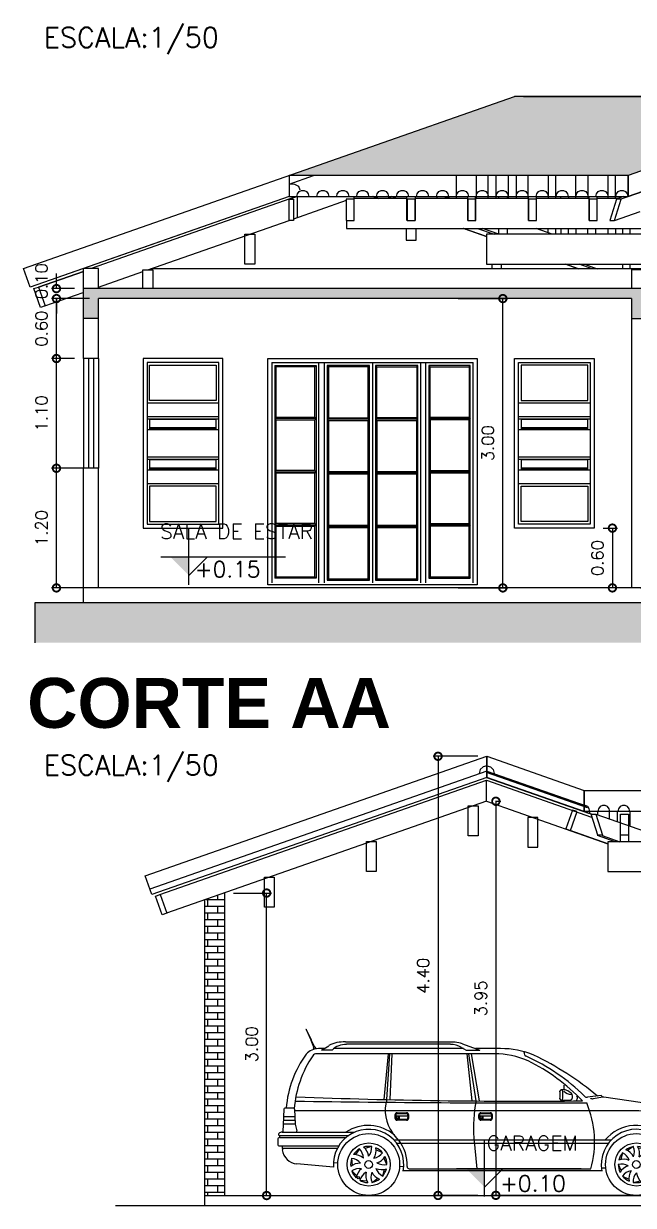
# Model space of a CAD drawing. Extents: x 500 to 638, y 181 to 267.
# Drawn here: x 598.35 to 604.46, y 215.87 to 227.71 of the extents above; entities that cross this region are included whole.
import ezdxf
from ezdxf.enums import TextEntityAlignment as Align

# ---------------------------------------------------------------- set-up
doc = ezdxf.new("R2010")
doc.units = 0
doc.header["$LTSCALE"] = 7
doc.layers.get('0').update_dxf_attribs({"linetype": 'CONTINUOUS'})
doc.layers.get('DEFPOINTS').update_dxf_attribs({"linetype": 'CONTINUOUS'})
for name, color, linetype in [('ACESSÓRIO', 2, 'CONTINUOUS'), ('ALVENARIA', 7, 'CONTINUOUS'), ('ALVENARIA1', 44, 'CONTINUOUS'), ('COTA', 1, 'CONTINUOUS'), ('HATCH', 30, 'CONTINUOUS'), ('JAPOR', 142, 'CONTINUOUS'), ('TEXTO2', 40, 'CONTINUOUS'), ('TEXTO3', 3, 'CONTINUOUS'), ('TEXTO5', 5, 'CONTINUOUS')]:
    doc.layers.add(name, color=color, linetype=linetype)
doc.styles.add('REGUA60', font='cityb___.ttf', dxfattribs={"width": 1.4})
doc.styles.add('SANSSERIFBOLD', font='sasb____.pfb')
doc.styles.add('SIMPLEX', font='SIMPLEX.SHX')
doc.dimstyles.new('DIM50', dxfattribs={"dimtxt": 0.12, "dimasz": 0.15, "dimexe": 0.05, "dimexo": 0.09, "dimgap": 0.09, "dimtad": 1, "dimzin": 0, "dimdsep": 46, "dimtxsty": 'SIMPLEX', "dimblk1": 'DOTSMALL', "dimblk2": 'DOTSMALL', "dimsah": 1, "dimcen": 0.09, "dimadec": 0, "dimazin": 0, "dimtfac": 1, "dimtix": 1, "dimtofl": 0, "dimtmove": 2, "dimatfit": 3, "dimldrblk": 'DOTSMALL', "dimfxl": 1, "dimtolj": 1, "dimtzin": 0, "dimarcsym": 0})

# ---------------------------------------------------------------- blocks, each defined once
blk = doc.blocks.new('A$C7D4A07EA')
at = {"layer": 'ACESSÓRIO'}
for p, q in [((0.285, 1.663), (0.332, 1.559)), ((0.287, 1.664), (0.334, 1.56)), ((0.331, 1.556), (0.36, 1.488)), ((0.332, 1.559), (0.334, 1.56)), ((0.369, 1.489), (0.336, 1.559)), ((0.357, 1.483), (0.362, 1.465)), ((0.369, 1.489), (0.36, 1.488)), ((0.388, 1.471), (0.373, 1.488)), ((0.465, 1.472), (0.408, 1.472)), ((0.438, 1.456), (0.514, 1.501)), ((0.543, 1.456), (0.438, 1.456)), ((0.545, 1.458), (0.543, 1.456)), ((1.863, 1.472), (0.56, 1.472)), ((1.704, 1.538), (0.679, 1.538)), ((1.732, 1.515), (0.69, 1.515)), ((1.844, 1.483), (1.889, 1.456)), ((1.852, 1.521), (2.028, 1.456)), ((1.889, 1.456), (2.028, 1.456)), ((2.235, 1.472), (1.985, 1.472)), ((2.472, 1.434), (2.473, 1.439)), ((2.173, 1.42), (0.392, 1.42)), ((1.108, 1.42), (1.065, 0.962)), ((1.094, 0.961), (1.126, 1.42)), ((1.143, 1.42), (1.124, 0.961)), ((1.897, 1.42), (1.948, 0.947)), ((1.989, 0.947), (1.918, 1.42)), ((1.939, 1.42), (2.019, 0.947)), ((2.87, 1.107), (2.87, 1.059)), ((2.843, 0.956), (2.931, 0.956)), ((2.872, 1.059), (2.844, 1.059)), ((2.87, 0.956), (2.87, 0.948)), ((2.946, 1.021), (2.909, 1.047)), ((2.956, 0.982), (2.957, 1)), ((3.243, 1.001), (3.107, 0.984)), ((3.26, 0.986), (3.164, 0.969)), ((3.243, 1.001), (3.255, 0.993)), ((3.272, 0.987), (3.772, 0.916)), ((0.06, 0.865), (0.056, 0.709)), ((0.157, 0.875), (0.071, 0.875)), ((3.582, 0.849), (0.166, 0.849)), ((0.167, 0.865), (0.175, 0.713)), ((0.175, 0.714), (0.056, 0.714)), ((0.172, 0.751), (0.058, 0.751)), ((0.169, 0.789), (0.059, 0.789)), ((0.175, 0.713), (0.193, 0.647)), ((1.307, 0.793), (1.183, 0.793)), ((1.197, 0.828), (1.293, 0.828)), ((1.197, 0.821), (1.293, 0.821)), ((1.293, 0.762), (1.197, 0.762)), ((1.293, 0.755), (1.197, 0.755)), ((1.218, 0.793), (1.218, 0.762)), ((2.147, 0.793), (2.022, 0.793)), ((2.037, 0.828), (2.132, 0.828)), ((2.037, 0.821), (2.132, 0.821)), ((2.132, 0.762), (2.037, 0.762)), ((2.132, 0.755), (2.037, 0.755)), ((2.057, 0.793), (2.057, 0.762)), ((4.32, 0.731), (4.254, 0.731)), ((0.017, 0.601), (0.712, 0.601)), ((0.021, 0.58), (0.021, 0.601)), ((0.046, 0.634), (0.769, 0.634)), ((0.056, 0.709), (0.053, 0.645)), ((1.213, 0.553), (1.152, 0.628)), ((4.136, 0.681), (4.157, 0.699)), ((4.147, 0.672), (4.169, 0.69)), ((4.367, 0.624), (4.156, 0.624)), ((0, 0.559), (0, 0.517)), ((0.021, 0.58), (0.684, 0.58)), ((0.021, 0.496), (0.041, 0.496)), ((0.041, 0.501), (0.047, 0.457)), ((0.041, 0.496), (0.611, 0.496)), ((0.044, 0.474), (0.599, 0.474)), ((0.944, 0.49), (0.875, 0.472)), ((3.341, 0.553), (1.169, 0.553)), ((3.314, 0.521), (1.196, 0.521)), ((1.967, 0.578), (1.998, 0.266)), ((3.567, 0.49), (3.509, 0.45)), ((3.69, 0.468), (3.619, 0.475)), ((4.369, 0.589), (3.815, 0.589)), ((4.397, 0.557), (3.851, 0.557)), ((4.393, 0.536), (3.87, 0.536)), ((4.393, 0.536), (4.393, 0.557)), ((4.414, 0.514), (4.414, 0.473)), ((0.741, 0.372), (0.747, 0.301)), ((0.821, 0.468), (0.78, 0.41)), ((1.052, 0.428), (0.988, 0.458)), ((1.095, 0.311), (1.065, 0.376)), ((3.459, 0.429), (3.44, 0.36)), ((3.77, 0.372), (3.72, 0.422)), ((4.373, 0.452), (3.922, 0.452)), ((4.37, 0.43), (3.93, 0.43)), ((4.373, 0.452), (4.367, 0.408)), ((4.393, 0.452), (4.373, 0.452)), ((0.559, 0.285), (0.192, 0.317)), ((0.559, 0.33), (0.603, 0.328)), ((0.742, 0.247), (0.792, 0.197)), ((1.053, 0.194), (1.072, 0.263)), ((1.223, 0.292), (1.265, 0.29)), ((3.251, 0.245), (1.259, 0.245)), ((1.32, 0.266), (3.141, 0.266)), ((3.289, 0.275), (3.246, 0.275)), ((3.415, 0.312), (3.445, 0.247)), ((3.769, 0.247), (3.763, 0.318)), ((3.949, 0.275), (3.906, 0.275)), ((3.945, 0.244), (4.222, 0.268)), ((0.823, 0.152), (0.893, 0.146)), ((0.946, 0.131), (1.004, 0.172)), ((3.457, 0.194), (3.521, 0.163)), ((3.565, 0.131), (3.634, 0.148)), ((3.688, 0.152), (3.729, 0.209))]:
    blk.add_line(p, q, dxfattribs=at)
for centre, radius in [((0.285, 1.664), 0.00151), ((1.201, 0.778), 0.00993), ((2.041, 0.778), 0.00993), ((0.913, 0.31), 0.31), ((3.598, 0.31), 0.31), ((0.913, 0.31), 0.216), ((3.598, 0.31), 0.216), ((0.913, 0.31), 0.0386), ((3.598, 0.31), 0.0386), ((3.746, 0.228), 0.0105), ((0.808, 0.178), 0.0105)]:
    blk.add_circle(centre, radius, dxfattribs=at)
for centre, radius, start, end in [((0.333, 1.557), 0.00214, 115.2727, 203.396), ((0.334, 1.558), 0.00214, 25.2727, 115.2727), ((0.408, 1.311), 0.161, 90, 138.8157), ((0.361, 1.484), 0.00355, 99.5865, 193.6214), ((0.37, 1.486), 0.00355, 41.5558, 99.5865), ((0.662, 1.225), 0.314, 86.8746, 118.1361), ((0.69, 1.3), 0.214, 90, 132.5845), ((1.73, 1.117), 0.421, 73.1023, 93.4814), ((1.732, 1.3), 0.214, 58.5044, 90), ((2.238, 0.615), 0.857, 67.3326, 90.2098), ((2.503, 1.425), 0.0322, 164.0719, 249.0998), ((1.154, 0.786), 1.073, 143.9668, 175.23), ((1.267, 0.784), 1.104, 146.0603, 175.5658), ((0.392, 1.366), 0.0536, 90, 140.1078), ((2.173, 0.563), 0.857, 66.8094, 89.9932), ((1.672, -0.431), 2.002, 45.334, 65.8317), ((1.636, -0.405), 1.961, 43.625, 63.5197), ((1.221, -1.406), 3.118, 50.4048, 64.3876), ((2.465, 60.349), 59.404, 267.80269, 270.57021), ((1.454, 0.852), 0.376, 163.1081, 216.6879), ((2.844, 1.046), 0.0129, 90, 180), ((2.45, 1.008), 0.383, 354.2124, 5.7876), ((2.844, 0.969), 0.0129, 180, 270), ((2.45, 1.008), 0.409, 352.7566, 7.2434), ((2.959, 1.143), 0.133, 228.0702, 263.6639), ((2.872, 0.995), 0.0647, 54.2622, 90), ((2.931, 0.982), 0.0259, 270, 0), ((2.931, 1), 0.0259, 0, 54.2622), ((2.98, 0.975), 0.0268, 270.0429, 48.1624), ((3.101, 1.016), 0.0322, 227.1205, 279.8684), ((3.158, 1.001), 0.0322, 227.1205, 279.8684), ((3.273, 1.019), 0.0322, 235.8068, 268.1225), ((0.071, 0.864), 0.0107, 90, 177.2546), ((0.157, 0.864), 0.0107, 4.7587, 90), ((2.749, 186.361), 185.434, 269.20535, 270.10826), ((3.304, 0.683), 1.341, 168.6234, 184.4798), ((2.182, 0.538), 0.996, 344.1956, 23.0002), ((3.443, -3.417), 4.268, 79.9163, 88.1225), ((3.441, -1.406), 2.345, 70.2266, 81.883), ((1.439, 0.792), 0.264, 176.3551, 183.6449), ((1.197, 0.807), 0.0214, 90, 176.3551), ((1.197, 0.776), 0.0214, 183.6449, 270), ((1.197, 0.807), 0.0139, 90, 176.3551), ((1.439, 0.792), 0.256, 176.3551, 183.6449), ((1.197, 0.776), 0.0139, 183.6449, 270), ((1.293, 0.807), 0.0214, 3.6449, 90), ((1.293, 0.807), 0.0139, 3.6449, 90), ((1.293, 0.776), 0.0214, 270, 356.3551), ((1.293, 0.776), 0.0139, 270, 356.3551), ((1.051, 0.792), 0.256, 356.3551, 3.6449), ((1.051, 0.792), 0.264, 356.3551, 3.6449), ((2.037, 0.807), 0.0214, 90, 176.3551), ((2.278, 0.792), 0.264, 176.3551, 183.6449), ((2.037, 0.776), 0.0214, 183.6449, 270), ((2.278, 0.792), 0.256, 176.3551, 183.6449), ((2.037, 0.807), 0.0139, 90, 176.3551), ((2.037, 0.776), 0.0139, 183.6449, 270), ((2.132, 0.807), 0.0214, 3.6449, 90), ((2.132, 0.807), 0.0139, 3.6449, 90), ((2.132, 0.776), 0.0214, 270, 356.3551), ((2.132, 0.776), 0.0139, 270, 356.3551), ((1.891, 0.792), 0.256, 356.3551, 3.6449), ((1.891, 0.792), 0.264, 356.3551, 3.6449), ((4.254, 0.57), 0.161, 90, 126.9388), ((4.131, 0.587), 0.238, 0.4847, 64.1502), ((0.017, 0.612), 0.0107, 131.4096, 270), ((0.046, 0.58), 0.0536, 90, 131.4096), ((0.063, 0.644), 0.0107, 177.2543, 270), ((0.182, 0.644), 0.0107, 270, 14.5836), ((0.912, 0.31), 0.353, 349.2796, 184.0894), ((0.908, 0.299), 0.403, 48.9673, 123.8349), ((3.598, 0.31), 0.353, 349.1704, 190.7204), ((3.594, 0.299), 0.403, 46.0933, 140.9081), ((4.156, 0.656), 0.0322, 129.2966, 270), ((4.161, 0.656), 0.0214, 129.2966, 270), ((0.021, 0.559), 0.0214, 90, 180), ((0.021, 0.517), 0.0214, 180, 270), ((0.913, 0.31), 0.182, 80.325, 106.6387), ((0.771, 0.375), 0.142, 7.4127, 50.7955), ((0.801, 0.483), 0.142, 320.9178, 2.9151), ((0.845, 0.451), 0.142, 327.4127, 10.7955), ((0.913, 0.31), 0.182, 40.325, 66.6387), ((0.912, 0.31), 0.387, 356.8354, 38.8388), ((3.598, 0.31), 0.182, 99.6151, 125.9288), ((3.435, 0.436), 0.142, 340.208, 22.2053), ((3.487, 0.421), 0.142, 346.7029, 30.0857), ((3.598, 0.31), 0.182, 59.6151, 85.9288), ((4.369, 0.536), 0.0536, 48.5904, 90), ((4.393, 0.514), 0.0214, 360, 90), ((4.397, 0.568), 0.0107, 270, 48.5904), ((0.206, 0.477), 0.161, 187.3435, 264.9962), ((0.913, 0.31), 0.182, 160.325, 186.6387), ((0.724, 0.23), 0.142, 40.9178, 82.9151), ((0.913, 0.31), 0.182, 120.325, 146.6387), ((0.763, 0.268), 0.142, 47.4127, 90.7955), ((0.717, 0.371), 0.142, 0.9178, 42.9151), ((0.938, 0.514), 0.142, 280.9178, 322.9151), ((0.952, 0.462), 0.142, 287.4127, 330.7955), ((0.913, 0.31), 0.182, 0.325, 26.6387), ((3.598, 0.31), 0.182, 139.6151, 165.9288), ((3.47, 0.221), 0.142, 66.7029, 110.0857), ((3.392, 0.303), 0.142, 20.208, 62.2053), ((3.442, 0.324), 0.142, 26.7029, 70.0857), ((3.554, 0.511), 0.142, 300.208, 342.2053), ((3.584, 0.466), 0.142, 306.7029, 350.0857), ((3.694, 0.492), 0.142, 260.208, 302.2053), ((3.598, 0.31), 0.182, 19.6151, 45.9288), ((4.208, 0.428), 0.161, 275.0038, 352.6565), ((4.393, 0.473), 0.0214, 270, 0), ((0.825, 0.181), 0.142, 87.4127, 130.7955), ((0.819, 0.127), 0.142, 80.9178, 122.9151), ((0.913, 0.31), 0.182, 200.325, 226.6387), ((0.928, 0.155), 0.142, 127.4127, 170.7955), ((1.118, 0.321), 0.142, 200.9178, 242.9151), ((1.04, 0.401), 0.142, 247.4127, 290.7955), ((1.064, 0.45), 0.142, 240.9178, 282.9151), ((0.913, 0.31), 0.182, 320.325, 346.6387), ((1.32, 0.288), 0.0214, 176.8354, 270), ((3.445, 0.172), 0.142, 60.208, 102.2053), ((3.598, 0.31), 0.182, 179.6151, 205.9288), ((3.557, 0.16), 0.142, 106.7029, 150.0857), ((3.57, 0.107), 0.142, 100.208, 142.2053), ((3.664, 0.169), 0.142, 146.7029, 190.0857), ((3.749, 0.351), 0.142, 226.7029, 270.0857), ((3.793, 0.247), 0.142, 180.208, 222.2053), ((3.687, 0.438), 0.142, 266.7029, 310.0857), ((3.788, 0.388), 0.142, 220.208, 262.2053), ((3.598, 0.31), 0.182, 339.6151, 5.9288), ((0.959, 0.11), 0.142, 120.9178, 162.9151), ((0.913, 0.31), 0.182, 240.325, 266.6387), ((1.025, 0.201), 0.142, 167.4127, 210.7955), ((1.077, 0.186), 0.142, 160.9178, 202.9151), ((1.069, 0.298), 0.142, 207.4127, 250.7955), ((0.913, 0.31), 0.182, 280.325, 306.6387), ((3.598, 0.31), 0.182, 219.6151, 245.9288), ((3.707, 0.136), 0.142, 140.208, 182.2053), ((3.598, 0.31), 0.182, 259.6151, 285.9288), ((3.739, 0.244), 0.142, 186.7029, 230.0857), ((3.598, 0.31), 0.182, 299.6151, 325.9288)]:
    blk.add_arc(centre, radius, start, end, dxfattribs=at)
blk = doc.blocks.new('NIVELCR')
at = {"linetype": 'ByBlock'}
for p, q in [((0, -1.25), (0, 6.25)), ((-3.75, 2.5), (12.92, 2.5)), ((0, 0), (2.5, 2.5))]:
    blk.add_line(p, q, dxfattribs=at)
blk.add_solid([(-2.5, 2.5), (0, 0), (0, 2.5)], dxfattribs=at)
at = {"color": 0, "linetype": 'ByBlock', "style": 'REGUA60', "width": 1.4}
blk.add_attdef('COTANIVEL', (1.66, 3.51), '', height=1.5, dxfattribs=at)
blk = doc.blocks.new('_DOTSMALL')
at = {"color": 0, "linetype": 'ByBlock', "const_width": 0.5}
blk.add_lwpolyline([(-0.0625, 0, 1), (0.0625, 0, 1)], format="xyb", close=True, dxfattribs=at)
blk = doc.blocks.new('*D197')
at = {"layer": 'COTA', "color": 0, "lineweight": -2}
for p, q in [((602.707, 224.958), (603.205, 224.958)), ((603.155, 222.058), (603.155, 224.958)), ((602.707, 222.058), (603.205, 222.058))]:
    blk.add_line(p, q, dxfattribs=at)
at = {"layer": 'DEFPOINTS', "color": 0}
for p in [(602.617, 224.958), (603.155, 224.958), (602.617, 222.058)]:
    blk.add_point(p, dxfattribs=at)
at = {"layer": 'COTA', "color": 0, "lineweight": -2, "xscale": 0.15, "yscale": 0.15, "zscale": 0.15}
for p, rotation in [((603.155, 224.958), 90), ((603.155, 222.058), 270)]:
    blk.add_blockref('_DOTSMALL', p, dxfattribs=dict(at, rotation=rotation))
at = {"layer": 'COTA', "color": 0, "insert": (603.005, 223.508), "char_height": 0.12, "attachment_point": 5, "rotation": 90, "style": 'SIMPLEX'}
blk.add_mtext('\\A1;3.00', dxfattribs=at)
blk = doc.blocks.new('*D200')
at = {"layer": 'COTA', "color": 0, "lineweight": -2}
for p, q in [((599.009, 223.257), (598.628, 223.257)), ((598.678, 222.058), (598.678, 223.257)), ((599.009, 222.058), (598.628, 222.058))]:
    blk.add_line(p, q, dxfattribs=at)
at = {"layer": 'DEFPOINTS', "color": 0}
for p in [(598.678, 223.257), (599.099, 223.257), (599.099, 222.058)]:
    blk.add_point(p, dxfattribs=at)
at = {"layer": 'COTA', "color": 0, "lineweight": -2, "xscale": 0.15, "yscale": 0.15, "zscale": 0.15}
for p, rotation in [((598.678, 223.257), 90), ((598.678, 222.058), 270)]:
    blk.add_blockref('_DOTSMALL', p, dxfattribs=dict(at, rotation=rotation))
at = {"layer": 'COTA', "color": 0, "insert": (598.528, 222.658), "char_height": 0.12, "attachment_point": 5, "rotation": 90, "style": 'SIMPLEX'}
blk.add_mtext('\\A1;1.20', dxfattribs=at)
blk = doc.blocks.new('*D201')
at = {"layer": 'COTA', "color": 0, "lineweight": -2}
for p, q in [((598.859, 224.357), (598.628, 224.357)), ((598.678, 223.257), (598.678, 224.357)), ((599.009, 223.257), (598.628, 223.257))]:
    blk.add_line(p, q, dxfattribs=at)
at = {"layer": 'DEFPOINTS', "color": 0}
for p in [(598.678, 224.357), (598.949, 224.357), (599.099, 223.257)]:
    blk.add_point(p, dxfattribs=at)
at = {"layer": 'COTA', "color": 0, "lineweight": -2, "xscale": 0.15, "yscale": 0.15, "zscale": 0.15}
for p, rotation in [((598.678, 224.357), 90), ((598.678, 223.257), 270)]:
    blk.add_blockref('_DOTSMALL', p, dxfattribs=dict(at, rotation=rotation))
at = {"layer": 'COTA', "color": 0, "insert": (598.528, 223.807), "char_height": 0.12, "attachment_point": 5, "rotation": 90, "style": 'SIMPLEX'}
blk.add_mtext('\\A1;1.10', dxfattribs=at)
blk = doc.blocks.new('*D202')
at = {"layer": 'COTA', "color": 0, "lineweight": -2}
for p, q in [((599.009, 224.958), (598.628, 224.958)), ((598.678, 224.357), (598.678, 224.958)), ((598.859, 224.357), (598.628, 224.357))]:
    blk.add_line(p, q, dxfattribs=at)
at = {"layer": 'DEFPOINTS', "color": 0}
for p in [(598.678, 224.958), (599.099, 224.958), (598.949, 224.357)]:
    blk.add_point(p, dxfattribs=at)
at = {"layer": 'COTA', "color": 0, "lineweight": -2, "xscale": 0.15, "yscale": 0.15, "zscale": 0.15}
for p, rotation in [((598.678, 224.958), 90), ((598.678, 224.357), 270)]:
    blk.add_blockref('_DOTSMALL', p, dxfattribs=dict(at, rotation=rotation))
at = {"layer": 'COTA', "color": 0, "insert": (598.528, 224.657), "char_height": 0.12, "attachment_point": 5, "rotation": 90, "style": 'SIMPLEX'}
blk.add_mtext('\\A1;0.60', dxfattribs=at)
blk = doc.blocks.new('*D203')
at = {"layer": 'COTA', "color": 0, "lineweight": -2}
for p, q in [((598.678, 225.058), (598.678, 225.208)), ((598.859, 225.058), (598.628, 225.058)), ((599.009, 224.958), (598.628, 224.958)), ((598.678, 224.958), (598.678, 224.808))]:
    blk.add_line(p, q, dxfattribs=at)
at = {"layer": 'DEFPOINTS', "color": 0}
for p in [(598.678, 225.058), (598.949, 225.058), (599.099, 224.958)]:
    blk.add_point(p, dxfattribs=at)
at = {"layer": 'COTA', "color": 0, "lineweight": -2, "xscale": 0.15, "yscale": 0.15, "zscale": 0.15}
for p, rotation in [((598.678, 225.058), 270), ((598.678, 224.958), 90)]:
    blk.add_blockref('_DOTSMALL', p, dxfattribs=dict(at, rotation=rotation))
at = {"layer": 'COTA', "color": 0, "insert": (598.527, 225.132), "char_height": 0.12, "attachment_point": 5, "rotation": 90, "style": 'SIMPLEX'}
blk.add_mtext('\\A1;0.10', dxfattribs=at)
blk = doc.blocks.new('*D204')
at = {"layer": 'COTA', "color": 0, "lineweight": -2}
for p, q in [((604.162, 222.657), (604.304, 222.657)), ((604.254, 222.657), (604.254, 222.058)), ((604.357, 222.058), (604.204, 222.058))]:
    blk.add_line(p, q, dxfattribs=at)
at = {"layer": 'DEFPOINTS', "color": 0}
for p in [(604.072, 222.657), (604.254, 222.058), (604.447, 222.058)]:
    blk.add_point(p, dxfattribs=at)
at = {"layer": 'COTA', "color": 0, "lineweight": -2, "xscale": 0.15, "yscale": 0.15, "zscale": 0.15}
for p, rotation in [((604.254, 222.657), 90), ((604.254, 222.058), 270)]:
    blk.add_blockref('_DOTSMALL', p, dxfattribs=dict(at, rotation=rotation))
at = {"layer": 'COTA', "color": 0, "insert": (604.104, 222.357), "char_height": 0.12, "attachment_point": 5, "rotation": 90, "style": 'SIMPLEX'}
blk.add_mtext('\\A1;0.60', dxfattribs=at)
blk = doc.blocks.new('*D210')
at = {"layer": 'COTA', "color": 0, "lineweight": -2}
for p, q in [((603.363, 226.983), (606.492, 226.983)), ((606.442, 226.983), (606.442, 222.058)), ((604.537, 222.058), (606.492, 222.058))]:
    blk.add_line(p, q, dxfattribs=at)
at = {"layer": 'DEFPOINTS', "color": 0}
for p in [(603.273, 226.983), (604.447, 222.058), (606.442, 222.058)]:
    blk.add_point(p, dxfattribs=at)
at = {"layer": 'COTA', "color": 0, "lineweight": -2, "xscale": 0.15, "yscale": 0.15, "zscale": 0.15}
for p, rotation in [((606.442, 226.983), 90), ((606.442, 222.058), 270)]:
    blk.add_blockref('_DOTSMALL', p, dxfattribs=dict(at, rotation=rotation))
at = {"layer": 'COTA', "color": 0, "insert": (606.292, 224.52), "char_height": 0.12, "attachment_point": 5, "rotation": 90, "style": 'SIMPLEX'}
blk.add_mtext('\\A1;4.90', dxfattribs=at)
blk = doc.blocks.new('*D223')
at = {"layer": 'COTA', "color": 0, "lineweight": -2}
for p, q in [((600.455, 218.999), (600.836, 218.999)), ((600.786, 215.967), (600.786, 218.999)), ((600.455, 215.967), (600.836, 215.967))]:
    blk.add_line(p, q, dxfattribs=at)
at = {"layer": 'DEFPOINTS', "color": 0}
for p in [(600.365, 218.999, -1.471), (600.786, 218.999), (600.365, 215.967, -1.471)]:
    blk.add_point(p, dxfattribs=at)
at = {"layer": 'COTA', "color": 0, "lineweight": -2, "xscale": 0.15, "yscale": 0.15, "zscale": 0.15}
for p, rotation in [((600.786, 218.999), 90), ((600.786, 215.967), 270)]:
    blk.add_blockref('_DOTSMALL', p, dxfattribs=dict(at, rotation=rotation))
at = {"layer": 'COTA', "color": 0, "insert": (600.636, 217.483), "char_height": 0.12, "attachment_point": 5, "rotation": 90, "style": 'SIMPLEX'}
blk.add_mtext('\\A1;3.00', dxfattribs=at)
blk = doc.blocks.new('*D224')
at = {"layer": 'COTA', "color": 0, "lineweight": -2}
for p, q in [((602.903, 220.37), (602.455, 220.37)), ((602.505, 220.37), (602.505, 215.968)), ((602.903, 215.968), (602.455, 215.968))]:
    blk.add_line(p, q, dxfattribs=at)
at = {"layer": 'DEFPOINTS', "color": 0}
for p in [(602.993, 220.37, -1.471), (602.505, 215.968), (602.993, 215.968, -1.471)]:
    blk.add_point(p, dxfattribs=at)
at = {"layer": 'COTA', "color": 0, "lineweight": -2, "xscale": 0.15, "yscale": 0.15, "zscale": 0.15}
for p, rotation in [((602.505, 220.37), 90), ((602.505, 215.968), 270)]:
    blk.add_blockref('_DOTSMALL', p, dxfattribs=dict(at, rotation=rotation))
at = {"layer": 'COTA', "color": 0, "insert": (602.355, 218.169), "char_height": 0.12, "attachment_point": 5, "rotation": 90, "style": 'SIMPLEX'}
blk.add_mtext('\\A1;4.40', dxfattribs=at)
blk = doc.blocks.new('*D236')
at = {"layer": 'COTA', "color": 0, "lineweight": -2}
for p, q in [((603.082, 219.919), (603.135, 219.919)), ((603.085, 219.919), (603.085, 215.969)), ((605.578, 215.969), (603.035, 215.969))]:
    blk.add_line(p, q, dxfattribs=at)
at = {"layer": 'DEFPOINTS', "color": 0}
for p in [(602.992, 219.919, -1.471), (603.085, 215.969), (605.668, 215.969, -1.471)]:
    blk.add_point(p, dxfattribs=at)
at = {"layer": 'COTA', "color": 0, "lineweight": -2, "xscale": 0.15, "yscale": 0.15, "zscale": 0.15}
for p, rotation in [((603.085, 219.919), 90), ((603.085, 215.969), 270)]:
    blk.add_blockref('_DOTSMALL', p, dxfattribs=dict(at, rotation=rotation))
at = {"layer": 'COTA', "color": 0, "insert": (602.935, 217.944), "char_height": 0.12, "attachment_point": 5, "rotation": 90, "style": 'SIMPLEX'}
blk.add_mtext('\\A1;3.95', dxfattribs=at)

msp = doc.modelspace()

# ---------------------------------------------------------------- hatches: boundary and pattern name
at = {"layer": 'COTA'}
h = msp.add_hatch(dxfattribs=at)
h.set_pattern_fill('SPANTILE', color=256, scale=0.15, style=0)
h.set_pattern_definition([(0, (-0.015, 0), (0, 0.15), [0.03, -0.12]), (0, (0.06, 0.03), (0, 0.15), [0.03, -0.12]), (0, (0.06, 0.045), (0, 0.15), [0.03, -0.12]), (90, (0, 0), (-0.15, 9e-18), [0.15]), (45, (0, 0), (0, 0.150000004), [0.042426405, -0.16970563]), (45, (0.015, 0), (0, 0.150000004), [0.02121321, -0.190918824]), (135, (0, 0), (-0.150000004, 0), [0.042426405, -0.16970563]), (135, (0.135, 0), (-0.150000004, 0), [0.02121321, -0.190918824]), (26.565051, (0.03, 0.015), (0.15, 1e-10), [0.03354, -0.301870197]), (153.434949, (-0.03, 0.015), (-0.15, 1e-10), [0.03354, -0.301870197]), (26.565051, (0.03, 0.03), (0.15, 1e-10), [0.03354, -0.301870197]), (153.434949, (-0.03, 0.03), (-0.15, 1e-10), [0.03354, -0.301870197])])
h.paths.add_polyline_path([(608.207, 226.983), (603.273, 226.983), (601.013, 226.192), (601.013, 226.192), (604.413, 226.192), (605.35, 226.521), (605.35, 226.522), (606.293, 226.192), (608.207, 226.192)])
at = {"layer": 'HATCH'}
h = msp.add_hatch(dxfattribs=at)
h.set_pattern_fill('AR-CONC', color=256, scale=0.03, style=0)
h.set_pattern_definition([(50, (0, 0), (0.215178055, -0.01882564), [0.0225, -0.2475]), (355, (0, 0), (-0.0416254, 0.22565764), [0.018, -0.198]), (100.4514, (0.01793, -0.00157), (0.173552815, 0.20683186), [0.01912206, -0.21034263]), (46.1842, (0, 0.06), (0.32017231, -0.0496557), [0.03375, -0.37125]), (96.6356, (0.02668, 0.05586), (0.28039881, 0.29223536), [0.02868309, -0.3155139]), (351.1842, (0, 0.06), (0.28039858, 0.29223558), [0.027, -0.297]), (21, (0.03, 0.045), (0.179072116, -0.120785667), [0.0225, -0.2475]), (326, (0.03, 0.045), (0.0729946, 0.21754501), [0.018, -0.198]), (71.4514, (0.04492, 0.03493), (0.25206679, 0.09675915), [0.01912206, -0.21034263]), (37.5, (0, 0), (0.003647957, 0.099868156), [0, -0.1956, 0, -0.201, 0, -0.19875]), (7.5, (0, 0), (0.078920861, 0.118323514), [0, -0.1146, 0, -0.1911, 0, -0.07575]), (327.5, (-0.0669, 0), (0.160146731, -0.006766462), [0, -0.075, 0, -0.234, 0, -0.3105]), (317.5, (-0.0969, 0), (0.17495585, 0.030031495), [0, -0.0975, 0, -0.1554, 0, -0.2205])])
h.paths.add_polyline_path([(608.357, 225.058), (598.949, 225.058), (598.949, 224.758), (599.099, 224.758), (599.099, 224.958), (604.447, 224.958), (604.447, 224.758), (604.597, 224.758), (604.597, 224.958), (608.207, 224.958), (608.207, 224.758), (608.357, 224.758)])
h = msp.add_hatch(dxfattribs=at)
h.set_pattern_fill('AR-HBONE', color=256, scale=0.02, style=0)
h.set_pattern_definition([(45, (0, 0), (9e-18, 0.113137085), [0.24, -0.08]), (135, (0.05657, 0.05657), (9e-18, 0.113137085), [0.24, -0.08])])
h.paths.add_polyline_path([(623.777, 221.908), (598.46, 221.908), (598.46, 221.508), (623.777, 221.508)])
h = msp.add_hatch(dxfattribs=at)
h.set_pattern_fill('AR-BRSTD', color=256, scale=0.025, style=0, double=1)
h.set_pattern_definition([(0, (607.095286, 214.00094), (0, 0.066675), []), (90, (607.09529, 214.00094), (-0.1, 0.066675), [0.066675, -0.066675])])
h.paths.add_polyline_path([(600.365, 219), (600.167, 218.931), (600.167, 215.968), (600.365, 215.968)])

# ---------------------------------------------------------------- linework, layer by layer
at = {"layer": 'ALVENARIA'}
for p, q in [((598.349, 225.261), (603.273, 226.983)), ((608.204, 226.983), (603.273, 226.983)), ((601.772, 226.457), (601.772, 226.458)), ((605.35, 226.307), (604.34, 225.954)), ((601.013, 226.105), (601.255, 226.192)), ((601.013, 226.192), (601.013, 225.981)), ((602.689, 225.96), (602.689, 226.192)), ((602.886, 226.192), (602.886, 225.96)), ((603.008, 225.96), (603.008, 226.192)), ((603.087, 225.96), (603.087, 226.192)), ((603.208, 226.192), (603.208, 225.96)), ((603.287, 226.192), (603.287, 225.96)), ((603.409, 225.96), (603.409, 226.192)), ((603.609, 226.192), (603.609, 225.96)), ((603.688, 225.96), (603.688, 226.192)), ((603.888, 225.96), (603.888, 226.192)), ((604.007, 226.192), (604.007, 225.96)), ((604.207, 226.192), (604.207, 225.96)), ((604.286, 225.96), (604.286, 226.192)), ((601.086, 225.98), (599.026, 225.258)), ((601.013, 225.981), (599.787, 225.552)), ((601.012, 225.954), (601.089, 225.98)), ((601.585, 225.941), (601.055, 225.755)), ((601.097, 225.771), (601.097, 225.98)), ((601.665, 225.954), (601.665, 225.981)), ((602.192, 225.96), (601.665, 225.96)), ((601.904, 225.96), (601.848, 225.98)), ((601.851, 225.98), (601.907, 225.96)), ((601.91, 225.96), (601.853, 225.98)), ((602.045, 225.96), (601.989, 225.98)), ((602.093, 225.96), (602.037, 225.98)), ((602.192, 225.741), (602.192, 225.98)), ((602.274, 225.98), (602.274, 225.741)), ((602.802, 225.96), (602.274, 225.96)), ((602.497, 225.96), (602.497, 225.98)), ((602.576, 225.98), (602.576, 225.96)), ((602.63, 225.96), (602.576, 225.979)), ((602.802, 225.98), (602.802, 225.741)), ((602.881, 225.741), (602.881, 225.98)), ((603.411, 225.96), (602.881, 225.96)), ((603.115, 225.96), (603.115, 225.98)), ((603.197, 225.98), (603.197, 225.96)), ((603.411, 225.741), (603.411, 225.98)), ((603.49, 225.98), (603.49, 225.741)), ((604.018, 225.96), (603.49, 225.96)), ((603.736, 225.96), (603.736, 225.98)), ((603.815, 225.98), (603.815, 225.96)), ((604.018, 225.98), (604.018, 225.741)), ((604.1, 225.741), (604.1, 225.98)), ((604.309, 225.96), (604.1, 225.96)), ((604.365, 225.98), (604.292, 225.954)), ((604.275, 225.741), (604.532, 225.831)), ((599.593, 225.246), (601.012, 225.741)), ((601.056, 225.757), (601.097, 225.771)), ((601.588, 225.741), (601.588, 225.66)), ((601.588, 225.66), (604.713, 225.66)), ((602.186, 225.66), (602.186, 225.545)), ((602.285, 225.545), (602.285, 225.66)), ((602.991, 225.58), (602.762, 225.66)), ((602.785, 225.652), (602.765, 225.66)), ((602.765, 225.66), (602.991, 225.581)), ((602.901, 225.66), (603.067, 225.603)), ((603.115, 225.603), (602.951, 225.66)), ((603.115, 225.603), (603.115, 225.66)), ((603.197, 225.66), (603.197, 225.603)), ((603.651, 225.603), (603.488, 225.66)), ((603.609, 225.618), (603.609, 225.66)), ((603.688, 225.603), (603.688, 225.66)), ((603.736, 225.66), (603.736, 225.603)), ((603.815, 225.603), (603.815, 225.66)), ((603.888, 225.66), (603.888, 225.603)), ((604.007, 225.603), (604.007, 225.66)), ((604.089, 225.603), (604.089, 225.66)), ((604.207, 225.66), (604.207, 225.603)), ((604.286, 225.66), (604.286, 225.603)), ((604.354, 225.66), (604.354, 225.603)), ((604.433, 225.603), (604.433, 225.66)), ((599.787, 225.552), (598.415, 225.071)), ((602.186, 225.545), (602.285, 225.545)), ((604.713, 225.603), (602.991, 225.603)), ((602.991, 225.603), (602.991, 225.302)), ((602.991, 225.302), (608.204, 225.302)), ((603.044, 225.302), (603.044, 225.257)), ((603.143, 225.257), (603.143, 225.302)), ((603.914, 225.257), (603.784, 225.302)), ((603.787, 225.302), (603.914, 225.257)), ((604.052, 225.257), (603.922, 225.302)), ((603.973, 225.302), (604.1, 225.257)), ((604.354, 225.302), (604.354, 225.257)), ((604.433, 225.257), (604.433, 225.302)), ((598.415, 225.071), (598.349, 225.261)), ((598.498, 225.073), (598.949, 225.231)), ((598.949, 225.231), (598.498, 225.073)), ((598.949, 224.357), (598.949, 225.258)), ((599.099, 225.258), (598.949, 225.258)), ((599.099, 225.058), (599.099, 225.258)), ((599.099, 225.073), (599.544, 225.229)), ((604.972, 225.257), (599.626, 225.257)), ((603.815, 225.292), (603.815, 225.292)), ((604.447, 225.257), (604.447, 225.058)), ((608.204, 225.245), (604.447, 225.245)), ((598.562, 224.885), (598.946, 225.018)), ((608.357, 225.058), (598.949, 225.058)), ((599.099, 224.357), (599.099, 224.958)), ((604.447, 224.958), (599.099, 224.958)), ((604.447, 224.958), (604.447, 222.058)), ((599.099, 224.758), (598.949, 224.758)), ((604.447, 224.758), (604.597, 224.758)), ((599.099, 224.357), (598.949, 224.357)), ((598.949, 221.908), (598.949, 223.257)), ((599.099, 223.257), (598.949, 223.257)), ((599.099, 222.058), (599.099, 223.257)), ((608.357, 222.058), (598.949, 222.058)), ((623.777, 221.908), (598.46, 221.908)), ((598.46, 221.908), (598.46, 221.508)), ((603.999, 219.866, -1.471), (602.992, 220.219, -1.471)), ((599.714, 218.985, -1.471), (602.992, 220.131, -1.471)), ((604.003, 219.852, -1.471), (602.992, 220.206, -1.471)), ((602.992, 220.157, -1.471), (604.024, 219.795, -1.471)), ((604.024, 219.795, -1.471), (602.992, 220.157, -1.471)), ((604.045, 219.789, -1.471), (602.992, 220.157, -1.471)), ((602.992, 219.919, -1.471), (602.992, 220.131, -1.471)), ((602.992, 220.131, -1.471), (604.045, 219.761, -1.471)), ((602.992, 219.919, -1.471), (599.781, 218.796, -1.471)), ((602.992, 219.919, -1.471), (604.209, 219.491, -1.471)), ((604.024, 219.795, -1.471), (604.02, 219.796, -1.471)), ((604.024, 219.816, -1.471), (604.024, 219.795, -1.471)), ((604.087, 219.789, -1.471), (604.872, 219.514, -1.471)), ((604.335, 219.514, -1.471), (604.335, 219.789, -1.471)), ((604.415, 219.789, -1.471), (604.415, 219.514, -1.471)), ((604.209, 219.493, -1.471), (603.831, 219.626, -1.471)), ((604.28, 219.514, -1.471), (604.104, 219.577, -1.471)), ((604.15, 219.577, -1.471), (604.327, 219.514, -1.471)), ((604.209, 219.514, -1.471), (604.209, 219.214, -1.471)), ((621.904, 219.514, -1.471), (604.209, 219.514, -1.471)), ((604.209, 219.214, -1.471), (621.904, 219.214, -1.471)), ((600.167, 215.868, -1.471), (600.167, 218.93, -1.471)), ((600.365, 218.999, -1.471), (600.365, 215.967, -1.471)), ((600.167, 215.968, -1.471), (620.298, 215.968, -1.471)), ((599.271, 215.868, -1.471), (625.122, 215.868, -1.471))]:
    msp.add_line(p, q, dxfattribs=at)
for points in [[(605.353, 226.31), (605.353, 226.522), (604.413, 226.192), (604.413, 225.981), (605.353, 226.31)], [(605.353, 226.31), (604.413, 225.981)], [(602.595, 225.981), (604.413, 225.981), (604.413, 226.192), (601.013, 226.192), (601.013, 225.981), (602.595, 225.981)], [(601.013, 226.107), (601.066, 226.106), (601.105, 226.085), (601.119, 226.048)], [(601.013, 225.981), (601.089, 225.981), (601.095, 226.008), (601.112, 226.03), (601.136, 226.043), (601.162, 226.043), (601.186, 226.03), (601.203, 226.008), (601.209, 225.981), (601.289, 225.981), (601.295, 226.008), (601.312, 226.03), (601.336, 226.043), (601.362, 226.043), (601.386, 226.03), (601.403, 226.008), (601.409, 225.981), (601.489, 225.981), (601.495, 226.008), (601.512, 226.03), (601.536, 226.043), (601.562, 226.043), (601.586, 226.03), (601.603, 226.008), (601.609, 225.981), (601.689, 225.981), (601.695, 226.008), (601.712, 226.03), (601.736, 226.043), (601.762, 226.043), (601.786, 226.03), (601.803, 226.008), (601.809, 225.981), (601.889, 225.981), (601.895, 226.008), (601.912, 226.03), (601.936, 226.043), (601.962, 226.043), (601.986, 226.03), (602.003, 226.008), (602.009, 225.981), (602.089, 225.981), (602.095, 226.008), (602.112, 226.03), (602.136, 226.043), (602.162, 226.043), (602.186, 226.03), (602.203, 226.008), (602.209, 225.981), (602.289, 225.981), (602.295, 226.008), (602.312, 226.03), (602.336, 226.043), (602.362, 226.043), (602.386, 226.03), (602.403, 226.008), (602.409, 225.981), (602.489, 225.981), (602.495, 226.008), (602.512, 226.03), (602.536, 226.043), (602.562, 226.043), (602.586, 226.03), (602.603, 226.008), (602.609, 225.981), (602.689, 225.981), (602.695, 226.008), (602.712, 226.03), (602.736, 226.043), (602.762, 226.043), (602.786, 226.03), (602.803, 226.008), (602.809, 225.981), (602.889, 225.981), (602.895, 226.008), (602.912, 226.03), (602.936, 226.043), (602.962, 226.043), (602.986, 226.03), (603.003, 226.008), (603.009, 225.981), (603.089, 225.981), (603.095, 226.008), (603.112, 226.03), (603.136, 226.043), (603.162, 226.043), (603.186, 226.03), (603.203, 226.008), (603.209, 225.981), (603.289, 225.981), (603.295, 226.008), (603.312, 226.03), (603.336, 226.043), (603.362, 226.043), (603.386, 226.03), (603.403, 226.008), (603.409, 225.981), (603.489, 225.981), (603.495, 226.008), (603.512, 226.03), (603.536, 226.043), (603.562, 226.043), (603.586, 226.03), (603.603, 226.008), (603.609, 225.981), (603.689, 225.981), (603.695, 226.008), (603.712, 226.03), (603.736, 226.043), (603.762, 226.043), (603.786, 226.03), (603.803, 226.008), (603.809, 225.981), (603.889, 225.981), (603.895, 226.008), (603.912, 226.03), (603.936, 226.043), (603.962, 226.043), (603.986, 226.03), (604.003, 226.008), (604.009, 225.981), (604.089, 225.981), (604.095, 226.008), (604.112, 226.03), (604.136, 226.043), (604.162, 226.043), (604.186, 226.03), (604.203, 226.008), (604.209, 225.981), (604.289, 225.981), (604.295, 226.008), (604.312, 226.03), (604.336, 226.043), (604.362, 226.043), (604.386, 226.03), (604.403, 226.008), (604.409, 225.981), (604.413, 225.981)], [(601.013, 225.981), (598.415, 225.071)], [(601.013, 225.742), (601.013, 225.954), (601.056, 225.954), (601.056, 225.742), (601.013, 225.742)], [(601.585, 225.742), (601.665, 225.742), (601.665, 225.954), (601.585, 225.954), (601.585, 225.742)], [(602.194, 225.742), (602.274, 225.742), (602.274, 225.954), (602.194, 225.954), (602.194, 225.742)], [(602.803, 225.742), (602.883, 225.742), (602.883, 225.954), (602.803, 225.954), (602.803, 225.742)], [(603.412, 225.742), (603.492, 225.742), (603.492, 225.954), (603.412, 225.954), (603.412, 225.742)], [(604.021, 225.742), (604.101, 225.742), (604.101, 225.954), (604.021, 225.954), (604.021, 225.742)], [(604.228, 225.742), (604.276, 225.742), (604.342, 225.954), (604.294, 225.954), (604.228, 225.742)], [(600.666, 225.303), (600.566, 225.303), (600.566, 225.603), (600.666, 225.603), (600.666, 225.303)], [(599.544, 225.058), (599.544, 225.246), (599.644, 225.246), (599.644, 225.058)], [(598.565, 224.885), (598.518, 224.869), (598.452, 225.058), (598.499, 225.074), (598.565, 224.885)]]:
    msp.add_lwpolyline(points, dxfattribs=at)
at = {"layer": 'ALVENARIA', "elevation": -1.471}
for points in [[(599.634, 218.983), (599.568, 219.171), (602.993, 220.37), (602.993, 220.158), (599.634, 218.983)], [(602.993, 220.158), (602.993, 220.37), (603.97, 220.028), (603.97, 219.816), (602.993, 220.158)], [(602.993, 220.22), (599.615, 219.038)], [(602.993, 220.274), (602.956, 220.264), (602.928, 220.237), (602.918, 220.199)], [(602.993, 220.274), (603.031, 220.264), (603.058, 220.237), (603.068, 220.199)], [(602.993, 220.22), (603.99, 219.872)], [(602.908, 219.572), (602.808, 219.572), (602.808, 219.872), (602.908, 219.872), (602.908, 219.572)], [(603.407, 219.458), (603.507, 219.458), (603.507, 219.758), (603.407, 219.758), (603.407, 219.458)], [(603.786, 219.642), (603.833, 219.626), (603.899, 219.815), (603.852, 219.831), (603.786, 219.642)], [(604.155, 219.578), (604.107, 219.578), (604.041, 219.79), (604.088, 219.79), (604.155, 219.578)], [(604.416, 219.578), (604.336, 219.578), (604.336, 219.79), (604.416, 219.79), (604.416, 219.578)], [(601.886, 219.215), (601.786, 219.215), (601.786, 219.515), (601.886, 219.515), (601.886, 219.215)], [(600.863, 218.857), (600.763, 218.857), (600.763, 219.157), (600.863, 219.157), (600.863, 218.857)], [(599.784, 218.797), (599.737, 218.78), (599.671, 218.969), (599.718, 218.985), (599.784, 218.797)]]:
    msp.add_lwpolyline(points, dxfattribs=at)
at = {"layer": 'ALVENARIA1'}
for p, q in [((604.104, 219.816, -1.471), (604.104, 219.782, -1.471)), ((604.226, 219.74, -1.471), (604.226, 219.816, -1.471)), ((604.306, 219.712, -1.471), (604.306, 219.816, -1.471)), ((604.427, 219.816, -1.471), (604.427, 219.669, -1.471))]:
    msp.add_line(p, q, dxfattribs=at)
at = {"layer": 'ALVENARIA1', "elevation": -1.471}
for points in [[(613.202, 219.816), (603.97, 219.816), (603.97, 220.028), (622.146, 220.028), (622.146, 219.816), (613.202, 219.816)], [(604.508, 219.816), (604.428, 219.816), (604.422, 219.844), (604.406, 219.866), (604.382, 219.878), (604.355, 219.878), (604.331, 219.866), (604.314, 219.844), (604.308, 219.816), (604.228, 219.816), (604.222, 219.844), (604.206, 219.866), (604.182, 219.878), (604.155, 219.878), (604.131, 219.866), (604.114, 219.844), (604.108, 219.816), (604.028, 219.816), (604.022, 219.844), (604.006, 219.866), (603.982, 219.878), (603.955, 219.878), (603.951, 219.877)]]:
    msp.add_lwpolyline(points, dxfattribs=at)
at = {"layer": 'JAPOR'}
for p, q in [((598.949, 224.357), (598.949, 223.257)), ((598.999, 224.357), (598.999, 223.257)), ((599.049, 224.357), (599.049, 223.257)), ((599.099, 224.357), (599.099, 223.257)), ((599.547, 224.357), (599.547, 222.657)), ((600.346, 224.357), (599.547, 224.357)), ((600.346, 222.657), (600.346, 224.357)), ((600.798, 224.357), (602.898, 224.357)), ((600.798, 222.088), (600.798, 224.357)), ((602.898, 224.357), (602.898, 222.088)), ((603.273, 222.657), (603.273, 224.357)), ((603.273, 224.357), (604.072, 224.357)), ((604.072, 224.357), (604.072, 222.657)), ((600.307, 224.317), (599.587, 224.317)), ((599.587, 224.317), (599.587, 222.697)), ((599.612, 224.292), (600.281, 224.292)), ((599.612, 223.937), (599.612, 224.292)), ((600.281, 224.292), (600.281, 223.937)), ((600.307, 222.697), (600.307, 224.317)), ((600.837, 224.317), (600.837, 222.107)), ((600.837, 224.317), (602.858, 224.317)), ((600.868, 224.287), (600.868, 222.157)), ((600.88, 224.275), (600.868, 224.287)), ((600.868, 224.287), (601.283, 224.287)), ((600.88, 223.767), (600.88, 224.275)), ((601.269, 224.275), (600.88, 224.275)), ((601.283, 224.287), (601.269, 224.275)), ((601.269, 223.767), (601.269, 224.275)), ((601.283, 224.287), (601.283, 222.157)), ((601.311, 222.107), (601.311, 224.317)), ((601.362, 224.317), (601.362, 222.107)), ((601.405, 224.275), (601.393, 224.287)), ((601.393, 224.287), (601.393, 222.137)), ((601.817, 224.287), (601.393, 224.287)), ((601.405, 224.275), (601.405, 223.762)), ((601.805, 224.275), (601.405, 224.275)), ((601.805, 224.275), (601.817, 224.287)), ((601.805, 223.762), (601.805, 224.275)), ((601.817, 222.137), (601.817, 224.287)), ((601.848, 224.317), (601.848, 222.107)), ((601.879, 224.287), (601.879, 222.137)), ((601.879, 224.287), (601.89, 224.275)), ((602.302, 224.287), (601.879, 224.287)), ((601.89, 223.762), (601.89, 224.275)), ((601.89, 224.275), (602.291, 224.275)), ((602.291, 224.275), (602.302, 224.287)), ((602.291, 224.275), (602.291, 223.762)), ((602.302, 222.137), (602.302, 224.287)), ((602.333, 222.107), (602.333, 224.317)), ((602.381, 222.107), (602.381, 224.317)), ((602.412, 224.287), (602.412, 222.157)), ((602.412, 224.287), (602.426, 224.275)), ((602.827, 224.287), (602.412, 224.287)), ((602.426, 223.767), (602.426, 224.275)), ((602.426, 224.275), (602.816, 224.275)), ((602.816, 224.275), (602.827, 224.287)), ((602.816, 224.275), (602.816, 223.767)), ((602.827, 222.157), (602.827, 224.287)), ((602.858, 222.107), (602.858, 224.317)), ((603.313, 222.697), (603.313, 224.317)), ((603.313, 224.317), (604.032, 224.317)), ((603.338, 224.292), (603.338, 223.937)), ((604.007, 224.292), (603.338, 224.292)), ((604.007, 223.937), (604.007, 224.292)), ((604.032, 224.317), (604.032, 222.697)), ((599.587, 223.912), (600.307, 223.912)), ((600.281, 223.937), (599.612, 223.937)), ((603.313, 223.912), (604.032, 223.912)), ((603.338, 223.937), (604.007, 223.937)), ((600.307, 223.772), (599.587, 223.772)), ((600.868, 223.755), (600.88, 223.767)), ((601.269, 223.767), (600.88, 223.767)), ((601.283, 223.755), (601.269, 223.767)), ((601.393, 223.75), (601.405, 223.762)), ((601.405, 223.762), (601.805, 223.762)), ((601.817, 223.75), (601.805, 223.762)), ((601.89, 223.762), (601.879, 223.75)), ((602.291, 223.762), (601.89, 223.762)), ((602.302, 223.75), (602.291, 223.762)), ((602.412, 223.755), (602.426, 223.767)), ((602.816, 223.767), (602.426, 223.767)), ((602.816, 223.767), (602.827, 223.755)), ((604.032, 223.772), (603.313, 223.772)), ((599.587, 223.752), (600.307, 223.752)), ((599.587, 223.647), (600.307, 223.647)), ((599.612, 223.746), (599.612, 223.654)), ((600.281, 223.746), (599.612, 223.746)), ((600.281, 223.663), (599.612, 223.663)), ((599.612, 223.654), (600.281, 223.654)), ((600.281, 223.654), (600.281, 223.746)), ((600.868, 223.755), (600.88, 223.742)), ((601.283, 223.755), (600.868, 223.755)), ((600.88, 223.742), (601.269, 223.742)), ((600.88, 223.234), (600.88, 223.742)), ((601.269, 223.742), (601.283, 223.755)), ((601.269, 223.234), (601.269, 223.742)), ((601.393, 223.75), (601.405, 223.737)), ((601.817, 223.75), (601.393, 223.75)), ((601.405, 223.737), (601.405, 223.225)), ((601.405, 223.737), (601.805, 223.737)), ((601.805, 223.737), (601.817, 223.75)), ((601.805, 223.225), (601.805, 223.737)), ((601.879, 223.75), (601.89, 223.737)), ((602.302, 223.75), (601.879, 223.75)), ((601.89, 223.737), (601.89, 223.225)), ((601.89, 223.737), (602.291, 223.737)), ((602.291, 223.737), (602.302, 223.75)), ((602.291, 223.225), (602.291, 223.737)), ((602.412, 223.755), (602.827, 223.755)), ((602.426, 223.742), (602.412, 223.755)), ((602.426, 223.742), (602.426, 223.234)), ((602.816, 223.742), (602.426, 223.742)), ((602.827, 223.755), (602.816, 223.742)), ((602.816, 223.234), (602.816, 223.742)), ((603.313, 223.752), (604.032, 223.752)), ((603.313, 223.647), (604.032, 223.647)), ((603.338, 223.746), (603.338, 223.654)), ((604.007, 223.746), (603.338, 223.746)), ((604.007, 223.663), (603.338, 223.663)), ((603.338, 223.654), (604.007, 223.654)), ((604.007, 223.654), (604.007, 223.746)), ((600.307, 223.367), (599.587, 223.367)), ((599.587, 223.347), (600.307, 223.347)), ((599.612, 223.341), (599.612, 223.249)), ((600.281, 223.341), (599.612, 223.341)), ((600.281, 223.249), (600.281, 223.341)), ((604.032, 223.367), (603.313, 223.367)), ((603.313, 223.347), (604.032, 223.347)), ((603.338, 223.341), (603.338, 223.249)), ((604.007, 223.341), (603.338, 223.341)), ((604.007, 223.249), (604.007, 223.341)), ((599.587, 223.243), (600.307, 223.243)), ((600.281, 223.259), (599.612, 223.259)), ((599.612, 223.249), (600.281, 223.249)), ((600.88, 223.234), (600.868, 223.222)), ((600.868, 223.222), (600.88, 223.21)), ((600.868, 223.222), (601.283, 223.222)), ((601.269, 223.234), (600.88, 223.234)), ((600.88, 223.21), (601.269, 223.21)), ((600.88, 222.702), (600.88, 223.21)), ((601.283, 223.222), (601.269, 223.234)), ((601.269, 223.21), (601.283, 223.222)), ((601.269, 222.702), (601.269, 223.21)), ((601.393, 223.212), (601.405, 223.225)), ((601.393, 223.212), (601.405, 223.2)), ((601.817, 223.212), (601.393, 223.212)), ((601.405, 223.225), (601.805, 223.225)), ((601.405, 223.2), (601.405, 222.687)), ((601.405, 223.2), (601.805, 223.2)), ((601.817, 223.212), (601.805, 223.225)), ((601.805, 223.2), (601.817, 223.212)), ((601.805, 222.687), (601.805, 223.2)), ((601.89, 223.225), (601.879, 223.212)), ((601.879, 223.212), (601.89, 223.2)), ((602.302, 223.212), (601.879, 223.212)), ((601.89, 223.225), (602.291, 223.225)), ((601.89, 223.2), (601.89, 222.687)), ((601.89, 223.2), (602.291, 223.2)), ((602.302, 223.212), (602.291, 223.225)), ((602.291, 223.2), (602.302, 223.212)), ((602.291, 222.687), (602.291, 223.2)), ((602.426, 223.234), (602.412, 223.222)), ((602.412, 223.222), (602.426, 223.21)), ((602.827, 223.222), (602.412, 223.222)), ((602.426, 223.234), (602.816, 223.234)), ((602.426, 223.21), (602.426, 222.702)), ((602.426, 223.21), (602.816, 223.21)), ((602.827, 223.222), (602.816, 223.234)), ((602.816, 223.21), (602.827, 223.222)), ((602.816, 222.702), (602.816, 223.21)), ((603.313, 223.243), (604.032, 223.243)), ((604.007, 223.259), (603.338, 223.259)), ((603.338, 223.249), (604.007, 223.249)), ((600.307, 223.102), (599.587, 223.102)), ((599.612, 223.077), (599.612, 222.722)), ((600.281, 223.077), (599.612, 223.077)), ((600.281, 222.722), (600.281, 223.077)), ((604.032, 223.102), (603.313, 223.102)), ((603.338, 222.722), (603.338, 223.077)), ((603.338, 223.077), (604.007, 223.077)), ((604.007, 223.077), (604.007, 222.722)), ((599.587, 222.697), (600.307, 222.697)), ((599.612, 222.722), (600.281, 222.722)), ((600.88, 222.702), (600.868, 222.69)), ((601.269, 222.702), (600.88, 222.702)), ((601.283, 222.69), (601.269, 222.702)), ((602.412, 222.69), (602.426, 222.702)), ((602.426, 222.702), (602.816, 222.702)), ((602.827, 222.69), (602.816, 222.702)), ((604.032, 222.697), (603.313, 222.697)), ((604.007, 222.722), (603.338, 222.722)), ((599.547, 222.657), (600.346, 222.657)), ((600.88, 222.677), (600.868, 222.69)), ((600.868, 222.69), (601.283, 222.69)), ((600.88, 222.677), (601.269, 222.677)), ((600.88, 222.169), (600.88, 222.677)), ((601.269, 222.677), (601.283, 222.69)), ((601.269, 222.169), (601.269, 222.677)), ((601.405, 222.687), (601.393, 222.675)), ((601.393, 222.675), (601.405, 222.662)), ((601.817, 222.675), (601.393, 222.675)), ((601.405, 222.687), (601.805, 222.687)), ((601.405, 222.662), (601.405, 222.15)), ((601.405, 222.662), (601.805, 222.662)), ((601.817, 222.675), (601.805, 222.687)), ((601.805, 222.662), (601.817, 222.675)), ((601.805, 222.15), (601.805, 222.662)), ((601.879, 222.675), (601.89, 222.687)), ((601.879, 222.675), (601.89, 222.662)), ((602.302, 222.675), (601.879, 222.675)), ((601.89, 222.687), (602.291, 222.687)), ((601.89, 222.662), (601.89, 222.15)), ((601.89, 222.662), (602.291, 222.662)), ((602.302, 222.675), (602.291, 222.687)), ((602.291, 222.662), (602.302, 222.675)), ((602.291, 222.15), (602.291, 222.662)), ((602.426, 222.677), (602.412, 222.69)), ((602.412, 222.69), (602.827, 222.69)), ((602.426, 222.677), (602.426, 222.169)), ((602.816, 222.677), (602.426, 222.677)), ((602.827, 222.69), (602.816, 222.677)), ((602.816, 222.169), (602.816, 222.677)), ((604.072, 222.657), (603.273, 222.657)), ((600.868, 222.157), (600.88, 222.169)), ((601.283, 222.157), (600.868, 222.157)), ((600.88, 222.169), (601.269, 222.169)), ((601.283, 222.157), (601.269, 222.169)), ((601.393, 222.137), (601.405, 222.15)), ((601.393, 222.137), (601.817, 222.137)), ((601.405, 222.15), (601.805, 222.15)), ((601.817, 222.137), (601.805, 222.15)), ((601.89, 222.15), (601.879, 222.137)), ((601.879, 222.137), (602.302, 222.137)), ((601.89, 222.15), (602.291, 222.15)), ((602.302, 222.137), (602.291, 222.15)), ((602.412, 222.157), (602.426, 222.169)), ((602.412, 222.157), (602.827, 222.157)), ((602.426, 222.169), (602.816, 222.169)), ((602.816, 222.169), (602.827, 222.157)), ((602.898, 222.088), (600.798, 222.088))]:
    msp.add_line(p, q, dxfattribs=at)

# ---------------------------------------------------------------- block references
at = {"layer": 'ACESSÓRIO'}
msp.add_blockref('A$C7D4A07EA', (600.897, 215.968, -1.471), dxfattribs=at)
at = {"layer": 'TEXTO2', "xscale": 0.07500000000004547, "yscale": 0.07500000000001705, "zscale": 0.075}
for p in [(600.007, 222.183), (602.972, 216.051)]:
    msp.add_blockref('NIVELCR', p, dxfattribs=at)

# ---------------------------------------------------------------- texts
at = {"layer": 'TEXTO2', "style": 'SIMPLEX'}
for s, height, p in [('ESCALA:1/50', 0.2, (598.55, 227.476)), ('+0.15', 0.16, (600.066, 222.165)), ('ESCALA:1/50', 0.2, (598.55, 220.181)), ('+0.10', 0.16, (603.128, 216.008))]:
    msp.add_text(s, height=height, dxfattribs=at).set_placement(p)
at = {"layer": 'TEXTO3', "style": 'SIMPLEX'}
for s, p in [('SALA DE ESTAR', (600.484, 222.549)), ('GARAGEM', (603.449, 216.417))]:
    msp.add_text(s, height=0.15, dxfattribs=at).set_placement(p, align=Align.CENTER)
at = {"layer": 'TEXTO5', "style": 'SANSSERIFBOLD'}
msp.add_text('CORTE AA', height=0.5, dxfattribs=at).set_placement((602.032, 220.655), align=Align.RIGHT)

# ---------------------------------------------------------------- dimensions: what is measured, and where the dimension line sits
at = {"layer": 'COTA'}
for base, p1, p2, text, picture, middle in [((606.442, 222.058), (603.273, 226.983), (604.447, 222.058), '4.90', '*D210', (606.292, 224.52)), ((603.155, 224.958), (602.617, 222.058), (602.617, 224.958), '3.00', '*D197', (603.005, 223.508)), ((600.786, 218.999), (600.365, 215.967, -1.471), (600.365, 218.999, -1.471), '3.00', '*D223', (600.636, 217.483))]:
    dim = msp.add_linear_dim(base=base, p1=p1, p2=p2, angle=90, text=text, dimstyle='DIM50', dxfattribs=at)
    dim.commit()
    dim.dimension.update_dxf_attribs({"geometry": picture, "text_midpoint": middle})
dim = msp.add_linear_dim(base=(598.678, 225.058), p1=(599.099, 224.958), p2=(598.949, 225.058), angle=90, dimstyle='DIM50', dxfattribs=at)
dim.commit()
dim.dimension.update_dxf_attribs({"geometry": '*D203', "text_midpoint": (598.527, 225.132), "dimtype": 160})
for base, p1, p2, picture, middle in [((598.678, 224.958), (598.949, 224.357), (599.099, 224.958), '*D202', (598.528, 224.657)), ((598.678, 224.357), (599.099, 223.257), (598.949, 224.357), '*D201', (598.528, 223.807)), ((598.678, 223.257), (599.099, 222.058), (599.099, 223.257), '*D200', (598.528, 222.658)), ((604.254, 222.058), (604.072, 222.657), (604.447, 222.058), '*D204', (604.104, 222.357)), ((602.505, 215.968), (602.993, 220.37, -1.471), (602.993, 215.968, -1.471), '*D224', (602.355, 218.169)), ((603.085, 215.969), (602.992, 219.919, -1.471), (605.668, 215.969, -1.471), '*D236', (602.935, 217.944))]:
    dim = msp.add_linear_dim(base=base, p1=p1, p2=p2, angle=90, dimstyle='DIM50', dxfattribs=at)
    dim.commit()
    dim.dimension.update_dxf_attribs({"geometry": picture, "text_midpoint": middle})

doc.saveas('drawing.dxf')
